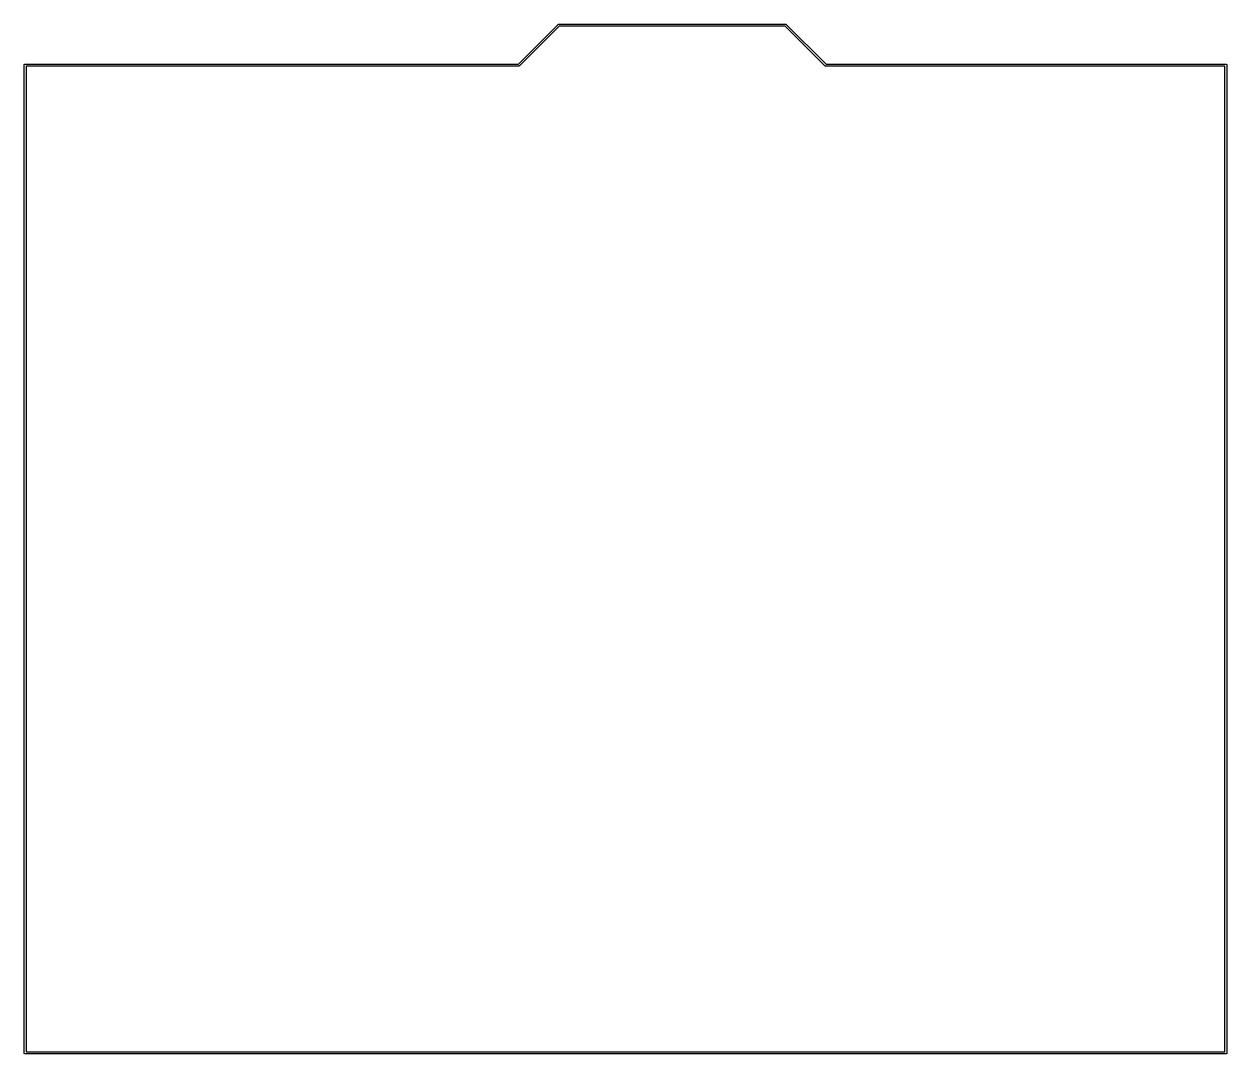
# Model space of a CAD drawing. Extents: x -0.1 to 90.1, y -74.1 to 3.1.
import ezdxf

# ---------------------------------------------------------------- set-up
doc = ezdxf.new("R2010")
doc.units = 0
doc.header["$MEASUREMENT"] = 0
doc.layers.add('BLACK', color=7, linetype='CONTINUOUS')

msp = doc.modelspace()

# ---------------------------------------------------------------- linework, layer by layer
at = {"layer": 'Black'}
for p, q in [((36.9689, 0.075), (39.947, 3.05303)), ((40.0311, 2.925), (37.053, -0.053033)), ((39.947, 3.05303), (39.9497, 3.05493)), ((39.9497, 3.05493), (39.9518, 3.05745)), ((39.9518, 3.05745), (39.9603, 3.06235)), ((39.9603, 3.06235), (39.9683, 3.06797)), ((39.9683, 3.06797), (39.9715, 3.06883)), ((39.9715, 3.06883), (39.9743, 3.07048)), ((39.9743, 3.07048), (39.984, 3.07218)), ((39.984, 3.07218), (39.9935, 3.07471)), ((39.9935, 3.07471), (39.9968, 3.07443)), ((39.9968, 3.07443), (40, 3.075)), ((40, 3.075), (57, 3.075)), ((56.9689, 2.925), (40.0311, 2.925)), ((59.947, -0.053033), (56.9689, 2.925)), ((57, 3.075), (57.0033, 3.07443)), ((57.0033, 3.07443), (57.0065, 3.07471)), ((57.0065, 3.07471), (57.016, 3.07218)), ((57.016, 3.07218), (57.0257, 3.07048)), ((57.0257, 3.07048), (57.0285, 3.06883)), ((57.0285, 3.06883), (57.0317, 3.06797)), ((57.0317, 3.06797), (57.0397, 3.06235)), ((57.0397, 3.06235), (57.0482, 3.05745)), ((57.0482, 3.05745), (57.0503, 3.05493)), ((57.0503, 3.05493), (57.053, 3.05303)), ((57.053, 3.05303), (60.0311, 0.075)), ((-0.075, 0), (-0.073861, 0.00646)), ((-0.075, -74), (-0.075, 0)), ((-0.073861, 0.013024), (-0.071616, 0.019191)), ((-0.073861, 0.00646), (-0.073861, 0.013024)), ((-0.071616, 0.019191), (-0.070477, 0.025652)), ((-0.070477, 0.025652), (-0.067196, 0.031334)), ((-0.067196, 0.031334), (-0.064952, 0.0375)), ((-0.064952, 0.0375), (-0.060734, 0.042527)), ((-0.060734, 0.042527), (-0.057453, 0.048209)), ((-0.057453, 0.048209), (-0.052427, 0.052427)), ((-0.052427, 0.052427), (-0.048209, 0.057453)), ((-0.048209, 0.057453), (-0.042527, 0.060734)), ((-0.042527, 0.060734), (-0.0375, 0.064952)), ((-0.0375, 0.064952), (-0.031334, 0.067196)), ((-0.031334, 0.067196), (-0.025652, 0.070477)), ((-0.025652, 0.070477), (-0.019191, 0.071616)), ((-0.019191, 0.071616), (-0.013024, 0.073861)), ((-0.013024, 0.073861), (-0.00646, 0.073861)), ((-0.00646, 0.073861), (0, 0.075)), ((0, 0.075), (36.9689, 0.075)), ((60.0311, 0.075), (90, 0.075)), ((90, 0.075), (90.0065, 0.073861)), ((90.0065, 0.073861), (90.013, 0.073861)), ((90.013, 0.073861), (90.0192, 0.071616)), ((90.0192, 0.071616), (90.0257, 0.070477)), ((90.0257, 0.070477), (90.0313, 0.067196)), ((90.0313, 0.067196), (90.0375, 0.064952)), ((90.0375, 0.064952), (90.0425, 0.060734)), ((90.0425, 0.060734), (90.0482, 0.057453)), ((90.0482, 0.057453), (90.0524, 0.052427)), ((90.0524, 0.052427), (90.0575, 0.048209)), ((90.0575, 0.048209), (90.0607, 0.042527)), ((90.0607, 0.042527), (90.065, 0.0375)), ((90.065, 0.0375), (90.0672, 0.031334)), ((90.0672, 0.031334), (90.0705, 0.025652)), ((90.0705, 0.025652), (90.0716, 0.019191)), ((90.0716, 0.019191), (90.0739, 0.013024)), ((90.0739, 0.013024), (90.0739, 0.00646)), ((90.0739, 0.00646), (90.075, 0)), ((90.075, 0), (90.075, -74)), ((37, -0.075), (0.075, -0.075)), ((0.075, -0.075), (0.075, -73.925)), ((37.0033, -0.074427), (37, -0.075)), ((37.0065, -0.074714), (37.0033, -0.074427)), ((37.016, -0.07218), (37.0065, -0.074714)), ((37.0257, -0.070477), (37.016, -0.07218)), ((37.0285, -0.068826), (37.0257, -0.070477)), ((37.0317, -0.067973), (37.0285, -0.068826)), ((37.0397, -0.062353), (37.0317, -0.067973)), ((37.0482, -0.057453), (37.0397, -0.062353)), ((37.0503, -0.054926), (37.0482, -0.057453)), ((37.053, -0.053033), (37.0503, -0.054926)), ((59.9497, -0.054926), (59.947, -0.053033)), ((59.9518, -0.057453), (59.9497, -0.054926)), ((59.9603, -0.06235), (59.9518, -0.057453)), ((59.9683, -0.067974), (59.9603, -0.06235)), ((59.9715, -0.068828), (59.9683, -0.067974)), ((59.9743, -0.070477), (59.9715, -0.068828)), ((59.984, -0.072178), (59.9743, -0.070477)), ((59.9935, -0.074715), (59.984, -0.072178)), ((59.9968, -0.074427), (59.9935, -0.074715)), ((60, -0.075), (59.9968, -0.074427)), ((89.925, -0.075), (60, -0.075)), ((89.925, -73.925), (89.925, -0.075)), ((-0.073861, -74.0065), (-0.075, -74)), ((-0.073861, -74.013), (-0.073861, -74.0065)), ((-0.071616, -74.0192), (-0.073861, -74.013)), ((-0.070477, -74.0257), (-0.071616, -74.0192)), ((-0.067196, -74.0313), (-0.070477, -74.0257)), ((-0.064952, -74.0375), (-0.067196, -74.0313)), ((-0.060734, -74.0425), (-0.064952, -74.0375)), ((-0.057453, -74.0482), (-0.060734, -74.0425)), ((-0.052427, -74.0524), (-0.057453, -74.0482)), ((-0.048209, -74.0575), (-0.052427, -74.0524)), ((-0.042527, -74.0607), (-0.048209, -74.0575)), ((-0.0375, -74.065), (-0.042527, -74.0607)), ((-0.031334, -74.0672), (-0.0375, -74.065)), ((-0.025652, -74.0705), (-0.031334, -74.0672)), ((-0.019191, -74.0716), (-0.025652, -74.0705)), ((-0.013024, -74.0739), (-0.019191, -74.0716)), ((-0.00646, -74.0739), (-0.013024, -74.0739)), ((0, -74.075), (-0.00646, -74.0739)), ((90, -74.075), (0, -74.075)), ((0.075, -73.925), (89.925, -73.925)), ((90.0065, -74.0739), (90, -74.075)), ((90.013, -74.0739), (90.0065, -74.0739)), ((90.0192, -74.0716), (90.013, -74.0739)), ((90.0257, -74.0705), (90.0192, -74.0716)), ((90.0313, -74.0672), (90.0257, -74.0705)), ((90.0375, -74.065), (90.0313, -74.0672)), ((90.0425, -74.0607), (90.0375, -74.065)), ((90.0482, -74.0575), (90.0425, -74.0607)), ((90.0524, -74.0524), (90.0482, -74.0575)), ((90.0575, -74.0482), (90.0524, -74.0524)), ((90.0607, -74.0425), (90.0575, -74.0482)), ((90.065, -74.0375), (90.0607, -74.0425)), ((90.0672, -74.0313), (90.065, -74.0375)), ((90.0705, -74.0257), (90.0672, -74.0313)), ((90.0716, -74.0192), (90.0705, -74.0257)), ((90.0739, -74.013), (90.0716, -74.0192)), ((90.075, -74), (90.0739, -74.0065)), ((90.0739, -74.0065), (90.0739, -74.013))]:
    msp.add_line(p, q, dxfattribs=at)

doc.saveas('drawing.dxf')
